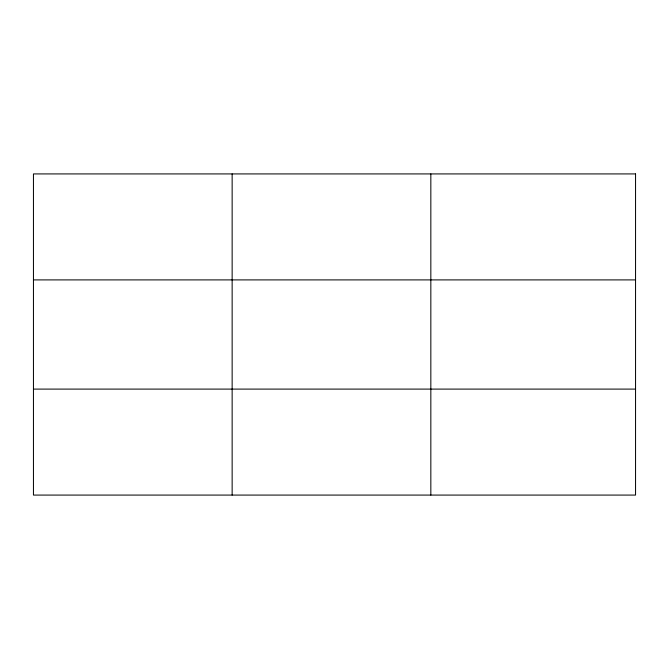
<?xml version="1.0" encoding="UTF-8"?>
<svg xmlns="http://www.w3.org/2000/svg" width="669" height="669" viewBox="0 0 669 669"><rect width="100%" height="100%" fill="white"/><g stroke="black" fill="none" stroke-linecap="round" stroke-linejoin="round"><path stroke-width="1" d="M232.143 495.077L232.143 173.923M430.836 495.077L430.836 173.923M33.45 279.901L635.55 279.901M33.45 389.099L635.55 389.099M635.55 173.923L635.55 495.077L33.45 495.077L33.45 173.923L635.55 173.923"/></g></svg>
